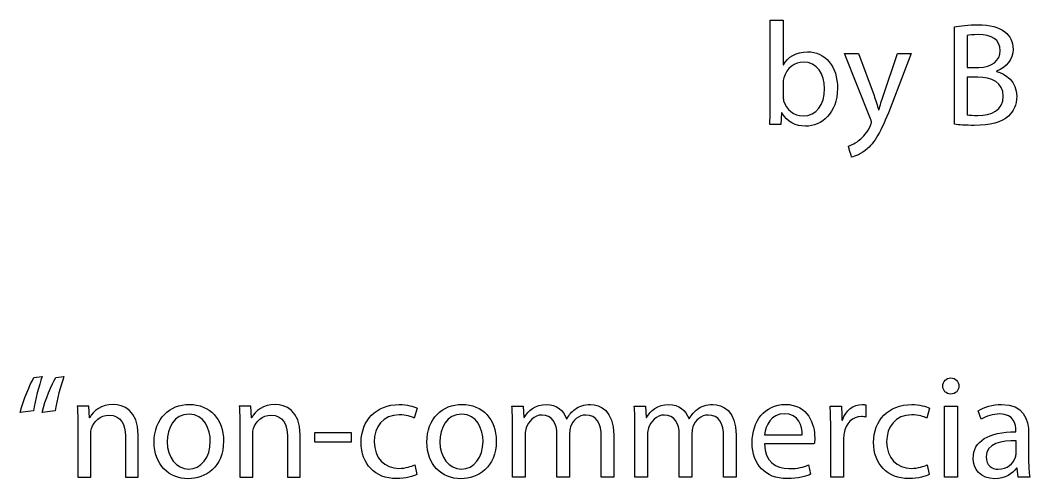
# Model space of a CAD drawing. Header units: millimetres. Extents: x -104 to 108, y -148 to 121.
# Drawn here: x -86.76 to -69.77, y -140.2 to -132.49 of the extents above; entities that cross this region are included whole.
import ezdxf

# ---------------------------------------------------------------- set-up
doc = ezdxf.new("R2010")
doc.units = ezdxf.units.MM
doc.header["$MEASUREMENT"] = 0
doc.layers.add('Capa 1', color=7, linetype='Continuous')

msp = doc.modelspace()

# ---------------------------------------------------------------- linework, layer by layer
at = {"layer": 'Capa 1', "color": 253}
for points, knots in [([(-73.9583, -134.2454), (-73.9583, -134.2454), (-73.9484, -134.0478), (-73.9484, -134.0478), (-73.9484, -134.0478), (-73.9484, -134.0478), (-73.941, -134.0478), (-73.941, -134.0478), (-73.941, -134.0478), (-73.8521, -134.2058), (-73.7138, -134.2725), (-73.5409, -134.2725), (-73.5409, -134.2725), (-73.2742, -134.2725), (-73.0051, -134.0601), (-73.0051, -133.6329), (-73.0051, -133.6329), (-73.0026, -133.2699), (-73.2125, -133.023), (-73.5088, -133.023), (-73.5088, -133.023), (-73.7014, -133.023), (-73.8397, -133.1094), (-73.9163, -133.2428), (-73.9163, -133.2428), (-73.9163, -133.2428), (-73.9212, -133.2427), (-73.9212, -133.2427), (-73.9212, -133.2427), (-73.9212, -133.2427), (-73.9212, -132.492), (-73.9212, -132.492), (-73.9212, -132.492), (-73.9212, -132.492), (-74.1361, -132.492), (-74.1361, -132.492), (-74.1361, -132.492), (-74.1361, -132.492), (-74.1361, -133.9367), (-74.1361, -133.9367), (-74.1361, -133.9367), (-74.1361, -134.0428), (-74.141, -134.1639), (-74.1459, -134.2454), (-74.1459, -134.2454), (-74.1459, -134.2454), (-73.9583, -134.2454), (-73.9583, -134.2454)], [0, 0, 0, 0, 0.0769231, 0.0769231, 0.0769231, 0.0769231, 0.1538462, 0.1538462, 0.1538462, 0.1538462, 0.2307692, 0.2307692, 0.2307692, 0.2307692, 0.3076923, 0.3076923, 0.3076923, 0.3076923, 0.3846154, 0.3846154, 0.3846154, 0.3846154, 0.4615385, 0.4615385, 0.4615385, 0.4615385, 0.5384615, 0.5384615, 0.5384615, 0.5384615, 0.6153846, 0.6153846, 0.6153846, 0.6153846, 0.6923077, 0.6923077, 0.6923077, 0.6923077, 0.7692308, 0.7692308, 0.7692308, 0.7692308, 0.8461538, 0.8461538, 0.8461538, 0.8461539, 1, 1, 1, 1]), ([(-71.0369, -134.2404), (-70.9653, -134.2503), (-70.8517, -134.2602), (-70.7035, -134.2602), (-70.7035, -134.2602), (-70.4319, -134.2602), (-70.2442, -134.2108), (-70.1282, -134.1046), (-70.1282, -134.1046), (-70.0442, -134.0231), (-69.9874, -133.9144), (-69.9874, -133.7712), (-69.9874, -133.7712), (-69.9874, -133.5243), (-70.1726, -133.3934), (-70.3307, -133.3539), (-70.3307, -133.3539), (-70.3307, -133.3539), (-70.3306, -133.3489), (-70.3306, -133.3489), (-70.3306, -133.3489), (-70.1553, -133.2847), (-70.0491, -133.144), (-70.0491, -132.9835), (-70.0491, -132.9835), (-70.0491, -132.8526), (-70.101, -132.7538), (-70.1874, -132.6896), (-70.1874, -132.6896), (-70.2911, -132.6056), (-70.4294, -132.5686), (-70.6443, -132.5686), (-70.6443, -132.5686), (-70.7949, -132.5686), (-70.9431, -132.5834), (-71.0369, -132.6032), (-71.0369, -132.6032), (-71.0369, -132.6032), (-71.0369, -134.2404), (-71.0369, -134.2404)], [0, 0, 0, 0, 0.0909091, 0.0909091, 0.0909091, 0.0909091, 0.1818182, 0.1818182, 0.1818182, 0.1818182, 0.2727273, 0.2727273, 0.2727273, 0.2727273, 0.3636364, 0.3636364, 0.3636364, 0.3636364, 0.4545455, 0.4545455, 0.4545455, 0.4545455, 0.5454545, 0.5454545, 0.5454545, 0.5454546, 0.6363636, 0.6363636, 0.6363636, 0.6363636, 0.7272727, 0.7272727, 0.7272727, 0.7272727, 0.8181818, 0.8181818, 0.8181818, 0.8181818, 1, 1, 1, 1]), ([(-70.8221, -132.7489), (-70.7875, -132.7415), (-70.7307, -132.7341), (-70.6319, -132.7341), (-70.6319, -132.7341), (-70.4146, -132.7341), (-70.2664, -132.8106), (-70.2664, -133.0057), (-70.2664, -133.0057), (-70.2664, -133.1662), (-70.3998, -133.2847), (-70.627, -133.2847), (-70.627, -133.2847), (-70.627, -133.2847), (-70.8221, -133.2847), (-70.8221, -133.2847), (-70.8221, -133.2847), (-70.8221, -133.2847), (-70.8221, -132.7489), (-70.8221, -132.7489)], [0, 0, 0, 0, 0.1666667, 0.1666667, 0.1666667, 0.1666667, 0.3333333, 0.3333333, 0.3333333, 0.3333333, 0.5, 0.5, 0.5, 0.5, 0.6666667, 0.6666667, 0.6666667, 0.6666667, 1, 1, 1, 1]), ([(-72.889, -133.0501), (-72.889, -133.0501), (-72.447, -134.1515), (-72.447, -134.1515), (-72.447, -134.1515), (-72.4371, -134.1787), (-72.4321, -134.196), (-72.4321, -134.2083), (-72.4321, -134.2083), (-72.4321, -134.2206), (-72.4396, -134.2379), (-72.4494, -134.2602), (-72.4494, -134.2602), (-72.4988, -134.3713), (-72.5729, -134.4552), (-72.6322, -134.5022), (-72.6322, -134.5022), (-72.6964, -134.5565), (-72.768, -134.5911), (-72.8223, -134.6084), (-72.8223, -134.6084), (-72.8223, -134.6084), (-72.768, -134.7911), (-72.768, -134.7911), (-72.768, -134.7911), (-72.7137, -134.7812), (-72.6075, -134.7442), (-72.5013, -134.6503), (-72.5013, -134.6503), (-72.3531, -134.5219), (-72.2469, -134.312), (-72.0914, -133.9021), (-72.0914, -133.9021), (-72.0914, -133.9021), (-71.7654, -133.0501), (-71.7654, -133.0501), (-71.7654, -133.0501), (-71.7654, -133.0501), (-71.995, -133.0501), (-71.995, -133.0501), (-71.995, -133.0501), (-71.995, -133.0501), (-72.2321, -133.7515), (-72.2321, -133.7515), (-72.2321, -133.7515), (-72.2617, -133.8379), (-72.2865, -133.9293), (-72.3087, -134.0009), (-72.3087, -134.0009), (-72.3087, -134.0009), (-72.3136, -134.0009), (-72.3136, -134.0009), (-72.3136, -134.0009), (-72.3333, -133.9293), (-72.363, -133.8354), (-72.3902, -133.7564), (-72.3902, -133.7564), (-72.3902, -133.7564), (-72.6519, -133.0501), (-72.6519, -133.0501), (-72.6519, -133.0501), (-72.6519, -133.0501), (-72.889, -133.0501), (-72.889, -133.0501)], [0, 0, 0, 0, 0.0588235, 0.0588235, 0.0588235, 0.0588235, 0.1176471, 0.1176471, 0.1176471, 0.1176471, 0.1764706, 0.1764706, 0.1764706, 0.1764706, 0.2352941, 0.2352941, 0.2352941, 0.2352941, 0.2941176, 0.2941176, 0.2941176, 0.2941177, 0.3529412, 0.3529412, 0.3529412, 0.3529412, 0.4117647, 0.4117647, 0.4117647, 0.4117647, 0.4705882, 0.4705882, 0.4705882, 0.4705882, 0.5294118, 0.5294118, 0.5294118, 0.5294118, 0.5882353, 0.5882353, 0.5882353, 0.5882353, 0.6470588, 0.6470588, 0.6470588, 0.6470588, 0.7058824, 0.7058824, 0.7058824, 0.7058824, 0.7647059, 0.7647059, 0.7647059, 0.7647059, 0.8235294, 0.8235294, 0.8235294, 0.8235294, 0.8823529, 0.8823529, 0.8823529, 0.882353, 1, 1, 1, 1]), ([(-73.9212, -133.5514), (-73.9212, -133.5169), (-73.9138, -133.4872), (-73.9089, -133.4625), (-73.9089, -133.4625), (-73.8644, -133.2971), (-73.7261, -133.1958), (-73.578, -133.1958), (-73.578, -133.1958), (-73.3458, -133.1958), (-73.2224, -133.4008), (-73.2224, -133.6403), (-73.2224, -133.6403), (-73.2223, -133.9144), (-73.3582, -134.0996), (-73.5854, -134.0996), (-73.5854, -134.0996), (-73.7434, -134.0996), (-73.8694, -133.9959), (-73.9113, -133.8453), (-73.9113, -133.8453), (-73.9163, -133.8206), (-73.9212, -133.7934), (-73.9212, -133.7663), (-73.9212, -133.7663), (-73.9212, -133.7663), (-73.9212, -133.5514), (-73.9212, -133.5514)], [0, 0, 0, 0, 0.125, 0.125, 0.125, 0.125, 0.25, 0.25, 0.25, 0.25, 0.375, 0.375, 0.375, 0.375, 0.5, 0.5, 0.5, 0.5, 0.625, 0.625, 0.625, 0.625, 0.75, 0.75, 0.75, 0.75, 1, 1, 1, 1]), ([(-70.8221, -133.4477), (-70.8221, -133.4477), (-70.6443, -133.4477), (-70.6443, -133.4477), (-70.6443, -133.4477), (-70.4097, -133.4477), (-70.2146, -133.5416), (-70.2146, -133.7688), (-70.2146, -133.7688), (-70.2146, -134.0107), (-70.4196, -134.0922), (-70.6418, -134.0922), (-70.6418, -134.0922), (-70.7183, -134.0922), (-70.7801, -134.0898), (-70.8221, -134.0824), (-70.8221, -134.0824), (-70.8221, -134.0824), (-70.8221, -133.4477), (-70.8221, -133.4477)], [0, 0, 0, 0, 0.1666667, 0.1666667, 0.1666667, 0.1666667, 0.3333333, 0.3333333, 0.3333333, 0.3333333, 0.5, 0.5, 0.5, 0.5, 0.6666667, 0.6666667, 0.6666667, 0.6666667, 1, 1, 1, 1]), ([(-86.5376, -139.0583), (-86.5104, -138.8805), (-86.4462, -138.6261), (-86.3919, -138.4804), (-86.3919, -138.4804), (-86.3919, -138.4804), (-86.5302, -138.4953), (-86.5302, -138.4953), (-86.5302, -138.4953), (-86.5993, -138.6088), (-86.7055, -138.8756), (-86.7623, -139.083), (-86.7623, -139.083), (-86.7623, -139.083), (-86.5376, -139.0583), (-86.5376, -139.0583)], [0, 0, 0, 0, 0.2, 0.2, 0.2, 0.2, 0.4, 0.4, 0.4, 0.4, 0.6, 0.6, 0.6, 0.6, 1, 1, 1, 1]), ([(-86.1721, -139.0583), (-86.145, -138.8805), (-86.0808, -138.6261), (-86.0264, -138.4804), (-86.0264, -138.4804), (-86.0264, -138.4804), (-86.1647, -138.4953), (-86.1647, -138.4953), (-86.1647, -138.4953), (-86.2314, -138.6088), (-86.3401, -138.8756), (-86.3944, -139.083), (-86.3944, -139.083), (-86.3944, -139.083), (-86.1721, -139.0583), (-86.1721, -139.0583)], [0, 0, 0, 0, 0.2, 0.2, 0.2, 0.2, 0.4, 0.4, 0.4, 0.4, 0.6, 0.6, 0.6, 0.6, 1, 1, 1, 1]), ([(-71.0963, -138.5051), (-71.1753, -138.5051), (-71.2321, -138.5644), (-71.2321, -138.641), (-71.2321, -138.641), (-71.2321, -138.715), (-71.1778, -138.7743), (-71.1012, -138.7743), (-71.1012, -138.7743), (-71.0148, -138.7743), (-70.9605, -138.715), (-70.9629, -138.641), (-70.9629, -138.641), (-70.9629, -138.5644), (-71.0148, -138.5051), (-71.0963, -138.5051)], [0, 0, 0, 0, 0.2, 0.2, 0.2, 0.2, 0.4, 0.4, 0.4, 0.4, 0.6, 0.6, 0.6, 0.6, 1, 1, 1, 1]), ([(-85.7918, -140.172), (-85.7918, -140.172), (-85.7918, -139.3003), (-85.7918, -139.3003), (-85.7918, -139.3003), (-85.7918, -139.1768), (-85.7943, -139.0756), (-85.8017, -138.9768), (-85.8017, -138.9768), (-85.8017, -138.9768), (-85.6091, -138.9768), (-85.6091, -138.9768), (-85.6091, -138.9768), (-85.6091, -138.9768), (-85.5967, -139.1744), (-85.5967, -139.1744), (-85.5967, -139.1744), (-85.5967, -139.1744), (-85.5918, -139.1744), (-85.5918, -139.1744), (-85.5918, -139.1744), (-85.5326, -139.0608), (-85.3943, -138.9496), (-85.1967, -138.9496), (-85.1967, -138.9496), (-85.0313, -138.9496), (-84.7744, -139.0484), (-84.7744, -139.4583), (-84.7744, -139.4583), (-84.7744, -139.4583), (-84.7744, -140.172), (-84.7744, -140.172), (-84.7744, -140.172), (-84.7744, -140.172), (-84.9917, -140.172), (-84.9917, -140.172), (-84.9917, -140.172), (-84.9917, -140.172), (-84.9917, -139.483), (-84.9917, -139.483), (-84.9917, -139.483), (-84.9917, -139.2904), (-85.0633, -139.1299), (-85.2683, -139.1299), (-85.2683, -139.1299), (-85.4115, -139.1299), (-85.5227, -139.2311), (-85.5597, -139.3522), (-85.5597, -139.3522), (-85.5696, -139.3793), (-85.5745, -139.4164), (-85.5745, -139.4534), (-85.5745, -139.4534), (-85.5745, -139.4534), (-85.5745, -140.172), (-85.5745, -140.172), (-85.5745, -140.172), (-85.5745, -140.172), (-85.7918, -140.172), (-85.7918, -140.172)], [0, 0, 0, 0, 0.125, 0.125, 0.125, 0.125, 0.1875, 0.1875, 0.1875, 0.1875, 0.25, 0.25, 0.25, 0.25, 0.3125, 0.3125, 0.3125, 0.3125, 0.375, 0.375, 0.375, 0.375, 0.4375, 0.4375, 0.4375, 0.4375, 0.5, 0.5, 0.5, 0.5, 0.5625, 0.5625, 0.5625, 0.5625, 0.625, 0.625, 0.625, 0.625, 0.6875, 0.6875, 0.6875, 0.6875, 0.75, 0.75, 0.75, 0.75, 0.8125, 0.8125, 0.8125, 0.8125, 0.875, 0.875, 0.875, 0.875, 0.9375, 0.9375, 0.9375, 0.9375, 1, 1, 1, 1]), ([(-83.9151, -138.9496), (-84.246, -138.9496), (-84.5077, -139.1842), (-84.5077, -139.5843), (-84.5077, -139.5843), (-84.5077, -139.9621), (-84.2583, -140.1992), (-83.9348, -140.1992), (-83.9348, -140.1992), (-83.6459, -140.1992), (-83.3397, -140.0066), (-83.3397, -139.5645), (-83.3397, -139.5645), (-83.3397, -139.199), (-83.5718, -138.9496), (-83.9151, -138.9496), (-83.9151, -138.9496), (-83.9151, -138.9496), (-83.9151, -138.9496), (-83.9151, -138.9496)], [0, 0, 0, 0, 0.1666667, 0.1666667, 0.1666667, 0.1666667, 0.3333333, 0.3333333, 0.3333333, 0.3333333, 0.5, 0.5, 0.5, 0.5, 0.6666667, 0.6666667, 0.6666667, 0.6666667, 1, 1, 1, 1]), ([(-83.0656, -140.172), (-83.0656, -140.172), (-83.0656, -139.3003), (-83.0656, -139.3003), (-83.0656, -139.3003), (-83.0656, -139.1768), (-83.068, -139.0756), (-83.0755, -138.9768), (-83.0755, -138.9768), (-83.0755, -138.9768), (-82.8828, -138.9768), (-82.8828, -138.9768), (-82.8828, -138.9768), (-82.8828, -138.9768), (-82.8705, -139.1744), (-82.8705, -139.1744), (-82.8705, -139.1744), (-82.8705, -139.1744), (-82.8656, -139.1744), (-82.8656, -139.1744), (-82.8656, -139.1744), (-82.8063, -139.0608), (-82.668, -138.9496), (-82.4704, -138.9496), (-82.4704, -138.9496), (-82.305, -138.9496), (-82.0482, -139.0484), (-82.0482, -139.4583), (-82.0482, -139.4583), (-82.0482, -139.4583), (-82.0482, -140.172), (-82.0482, -140.172), (-82.0482, -140.172), (-82.0482, -140.172), (-82.2655, -140.172), (-82.2655, -140.172), (-82.2655, -140.172), (-82.2655, -140.172), (-82.2655, -139.483), (-82.2655, -139.483), (-82.2655, -139.483), (-82.2655, -139.2904), (-82.3371, -139.1299), (-82.5421, -139.1299), (-82.5421, -139.1299), (-82.6853, -139.1299), (-82.7964, -139.2311), (-82.8334, -139.3522), (-82.8334, -139.3522), (-82.8433, -139.3793), (-82.8483, -139.4164), (-82.8483, -139.4534), (-82.8483, -139.4534), (-82.8483, -139.4534), (-82.8483, -140.172), (-82.8483, -140.172), (-82.8483, -140.172), (-82.8483, -140.172), (-83.0656, -140.172), (-83.0656, -140.172)], [0, 0, 0, 0, 0.125, 0.125, 0.125, 0.125, 0.1875, 0.1875, 0.1875, 0.1875, 0.25, 0.25, 0.25, 0.25, 0.3125, 0.3125, 0.3125, 0.3125, 0.375, 0.375, 0.375, 0.375, 0.4375, 0.4375, 0.4375, 0.4375, 0.5, 0.5, 0.5, 0.5, 0.5625, 0.5625, 0.5625, 0.5625, 0.625, 0.625, 0.625, 0.625, 0.6875, 0.6875, 0.6875, 0.6875, 0.75, 0.75, 0.75, 0.75, 0.8125, 0.8125, 0.8125, 0.8125, 0.875, 0.875, 0.875, 0.875, 0.9375, 0.9375, 0.9375, 0.9375, 1, 1, 1, 1]), ([(-80.122, -139.9646), (-80.1837, -139.9917), (-80.2652, -140.0238), (-80.3887, -140.0238), (-80.3887, -140.0238), (-80.6258, -140.0238), (-80.8036, -139.8535), (-80.8036, -139.5769), (-80.8036, -139.5769), (-80.8036, -139.3275), (-80.6554, -139.125), (-80.3813, -139.125), (-80.3813, -139.125), (-80.2627, -139.125), (-80.1813, -139.1521), (-80.1294, -139.1818), (-80.1294, -139.1818), (-80.1294, -139.1818), (-80.08, -139.0138), (-80.08, -139.0138), (-80.08, -139.0138), (-80.1393, -138.9842), (-80.2529, -138.9521), (-80.3813, -138.9521), (-80.3813, -138.9521), (-80.7715, -138.9521), (-81.0233, -139.2188), (-81.0233, -139.5868), (-81.0233, -139.5868), (-81.0233, -139.9522), (-80.7887, -140.1967), (-80.4282, -140.1967), (-80.4282, -140.1967), (-80.2677, -140.1967), (-80.1418, -140.1572), (-80.085, -140.1276), (-80.085, -140.1276), (-80.085, -140.1276), (-80.122, -139.9646), (-80.122, -139.9646)], [0, 0, 0, 0, 0.0909091, 0.0909091, 0.0909091, 0.0909091, 0.1818182, 0.1818182, 0.1818182, 0.1818182, 0.2727273, 0.2727273, 0.2727273, 0.2727273, 0.3636364, 0.3636364, 0.3636364, 0.3636364, 0.4545455, 0.4545455, 0.4545455, 0.4545455, 0.5454545, 0.5454545, 0.5454545, 0.5454546, 0.6363636, 0.6363636, 0.6363636, 0.6363636, 0.7272727, 0.7272727, 0.7272727, 0.7272727, 0.8181818, 0.8181818, 0.8181818, 0.8181818, 1, 1, 1, 1]), ([(-79.3246, -138.9496), (-79.6555, -138.9496), (-79.9173, -139.1842), (-79.9173, -139.5843), (-79.9173, -139.5843), (-79.9172, -139.9621), (-79.6678, -140.1992), (-79.3443, -140.1992), (-79.3443, -140.1992), (-79.0554, -140.1992), (-78.7492, -140.0066), (-78.7492, -139.5645), (-78.7492, -139.5645), (-78.7492, -139.199), (-78.9813, -138.9496), (-79.3246, -138.9496), (-79.3246, -138.9496), (-79.3246, -138.9496), (-79.3246, -138.9496), (-79.3246, -138.9496)], [0, 0, 0, 0, 0.1666667, 0.1666667, 0.1666667, 0.1666667, 0.3333333, 0.3333333, 0.3333333, 0.3333333, 0.5, 0.5, 0.5, 0.5, 0.6666667, 0.6666667, 0.6666667, 0.6666667, 1, 1, 1, 1]), ([(-78.475, -140.172), (-78.475, -140.172), (-78.2626, -140.172), (-78.2626, -140.172), (-78.2626, -140.172), (-78.2626, -140.172), (-78.2626, -139.4509), (-78.2626, -139.4509), (-78.2626, -139.4509), (-78.2626, -139.4139), (-78.2577, -139.3768), (-78.2453, -139.3447), (-78.2453, -139.3447), (-78.2108, -139.2361), (-78.112, -139.1274), (-77.9762, -139.1274), (-77.9762, -139.1274), (-77.8107, -139.1274), (-77.7268, -139.2657), (-77.7268, -139.4559), (-77.7268, -139.4559), (-77.7268, -139.4559), (-77.7268, -140.172), (-77.7268, -140.172), (-77.7268, -140.172), (-77.7268, -140.172), (-77.5144, -140.172), (-77.5144, -140.172), (-77.5144, -140.172), (-77.5144, -140.172), (-77.5144, -139.4336), (-77.5144, -139.4336), (-77.5144, -139.4336), (-77.5144, -139.3941), (-77.507, -139.3546), (-77.4971, -139.325), (-77.4971, -139.325), (-77.4601, -139.2188), (-77.3637, -139.1274), (-77.2403, -139.1274), (-77.2403, -139.1274), (-77.0649, -139.1274), (-76.981, -139.2657), (-76.981, -139.4954), (-76.981, -139.4954), (-76.981, -139.4954), (-76.981, -140.172), (-76.981, -140.172), (-76.981, -140.172), (-76.981, -140.172), (-76.7686, -140.172), (-76.7686, -140.172), (-76.7686, -140.172), (-76.7686, -140.172), (-76.7686, -139.4682), (-76.7686, -139.4682), (-76.7686, -139.4682), (-76.7686, -139.0533), (-77.0032, -138.9496), (-77.1613, -138.9496), (-77.1613, -138.9496), (-77.2748, -138.9496), (-77.3539, -138.9793), (-77.4255, -139.0336), (-77.4255, -139.0336), (-77.4749, -139.0706), (-77.5218, -139.1225), (-77.5588, -139.1892), (-77.5588, -139.1892), (-77.5588, -139.1892), (-77.5638, -139.1892), (-77.5638, -139.1892), (-77.5638, -139.1892), (-77.6156, -139.0484), (-77.7391, -138.9496), (-77.9021, -138.9496), (-77.9021, -138.9496), (-78.0996, -138.9496), (-78.2108, -139.0558), (-78.2774, -139.1694), (-78.2774, -139.1694), (-78.2774, -139.1694), (-78.2848, -139.1694), (-78.2848, -139.1694), (-78.2848, -139.1694), (-78.2848, -139.1694), (-78.2947, -138.9768), (-78.2947, -138.9768), (-78.2947, -138.9768), (-78.2947, -138.9768), (-78.4849, -138.9768), (-78.4849, -138.9768), (-78.4849, -138.9768), (-78.4775, -139.0756), (-78.475, -139.1768), (-78.475, -139.3003), (-78.475, -139.3003), (-78.475, -139.3003), (-78.475, -140.172), (-78.475, -140.172)], [0, 0, 0, 0, 0.0384615, 0.0384615, 0.0384615, 0.0384615, 0.0769231, 0.0769231, 0.0769231, 0.0769231, 0.1153846, 0.1153846, 0.1153846, 0.1153846, 0.1538462, 0.1538462, 0.1538462, 0.1538462, 0.1923077, 0.1923077, 0.1923077, 0.1923077, 0.2307692, 0.2307692, 0.2307692, 0.2307692, 0.2692308, 0.2692308, 0.2692308, 0.2692308, 0.3076923, 0.3076923, 0.3076923, 0.3076923, 0.3461538, 0.3461538, 0.3461538, 0.3461539, 0.3846154, 0.3846154, 0.3846154, 0.3846154, 0.4230769, 0.4230769, 0.4230769, 0.4230769, 0.4615385, 0.4615385, 0.4615385, 0.4615385, 0.5, 0.5, 0.5, 0.5, 0.5384615, 0.5384615, 0.5384615, 0.5384615, 0.5769231, 0.5769231, 0.5769231, 0.5769231, 0.6153846, 0.6153846, 0.6153846, 0.6153846, 0.6538462, 0.6538462, 0.6538462, 0.6538462, 0.6923077, 0.6923077, 0.6923077, 0.6923077, 0.7307692, 0.7307692, 0.7307692, 0.7307692, 0.7692308, 0.7692308, 0.7692308, 0.7692308, 0.8076923, 0.8076923, 0.8076923, 0.8076923, 0.8461538, 0.8461538, 0.8461538, 0.8461539, 0.8846154, 0.8846154, 0.8846154, 0.8846154, 0.9230769, 0.9230769, 0.9230769, 0.9230769, 1, 1, 1, 1]), ([(-76.4155, -140.172), (-76.4155, -140.172), (-76.2031, -140.172), (-76.2031, -140.172), (-76.2031, -140.172), (-76.2031, -140.172), (-76.2031, -139.4509), (-76.2031, -139.4509), (-76.2031, -139.4509), (-76.2031, -139.4139), (-76.1982, -139.3768), (-76.1859, -139.3447), (-76.1859, -139.3447), (-76.1513, -139.2361), (-76.0525, -139.1274), (-75.9167, -139.1274), (-75.9167, -139.1274), (-75.7512, -139.1274), (-75.6673, -139.2657), (-75.6673, -139.4559), (-75.6673, -139.4559), (-75.6673, -139.4559), (-75.6673, -140.172), (-75.6673, -140.172), (-75.6673, -140.172), (-75.6673, -140.172), (-75.4549, -140.172), (-75.4549, -140.172), (-75.4549, -140.172), (-75.4549, -140.172), (-75.4549, -139.4336), (-75.4549, -139.4336), (-75.4549, -139.4336), (-75.4549, -139.3941), (-75.4475, -139.3546), (-75.4376, -139.325), (-75.4376, -139.325), (-75.4006, -139.2188), (-75.3043, -139.1274), (-75.1808, -139.1274), (-75.1808, -139.1274), (-75.0055, -139.1274), (-74.9215, -139.2657), (-74.9215, -139.4954), (-74.9215, -139.4954), (-74.9215, -139.4954), (-74.9215, -140.172), (-74.9215, -140.172), (-74.9215, -140.172), (-74.9215, -140.172), (-74.7091, -140.172), (-74.7091, -140.172), (-74.7091, -140.172), (-74.7091, -140.172), (-74.7091, -139.4682), (-74.7091, -139.4682), (-74.7091, -139.4682), (-74.7091, -139.0533), (-74.9437, -138.9496), (-75.1018, -138.9496), (-75.1018, -138.9496), (-75.2154, -138.9496), (-75.2944, -138.9793), (-75.366, -139.0336), (-75.366, -139.0336), (-75.4154, -139.0706), (-75.4623, -139.1225), (-75.4994, -139.1892), (-75.4994, -139.1892), (-75.4994, -139.1892), (-75.5043, -139.1892), (-75.5043, -139.1892), (-75.5043, -139.1892), (-75.5561, -139.0484), (-75.6796, -138.9496), (-75.8426, -138.9496), (-75.8426, -138.9496), (-76.0402, -138.9496), (-76.1513, -139.0558), (-76.218, -139.1694), (-76.218, -139.1694), (-76.218, -139.1694), (-76.2254, -139.1694), (-76.2254, -139.1694), (-76.2254, -139.1694), (-76.2254, -139.1694), (-76.2352, -138.9768), (-76.2352, -138.9768), (-76.2352, -138.9768), (-76.2352, -138.9768), (-76.4254, -138.9768), (-76.4254, -138.9768), (-76.4254, -138.9768), (-76.418, -139.0756), (-76.4155, -139.1768), (-76.4155, -139.3003), (-76.4155, -139.3003), (-76.4155, -139.3003), (-76.4155, -140.172), (-76.4155, -140.172)], [0, 0, 0, 0, 0.0384615, 0.0384615, 0.0384615, 0.0384615, 0.0769231, 0.0769231, 0.0769231, 0.0769231, 0.1153846, 0.1153846, 0.1153846, 0.1153846, 0.1538462, 0.1538462, 0.1538462, 0.1538462, 0.1923077, 0.1923077, 0.1923077, 0.1923077, 0.2307692, 0.2307692, 0.2307692, 0.2307692, 0.2692308, 0.2692308, 0.2692308, 0.2692308, 0.3076923, 0.3076923, 0.3076923, 0.3076923, 0.3461538, 0.3461538, 0.3461538, 0.3461539, 0.3846154, 0.3846154, 0.3846154, 0.3846154, 0.4230769, 0.4230769, 0.4230769, 0.4230769, 0.4615385, 0.4615385, 0.4615385, 0.4615385, 0.5, 0.5, 0.5, 0.5, 0.5384615, 0.5384615, 0.5384615, 0.5384615, 0.5769231, 0.5769231, 0.5769231, 0.5769231, 0.6153846, 0.6153846, 0.6153846, 0.6153846, 0.6538462, 0.6538462, 0.6538462, 0.6538462, 0.6923077, 0.6923077, 0.6923077, 0.6923077, 0.7307692, 0.7307692, 0.7307692, 0.7307692, 0.7692308, 0.7692308, 0.7692308, 0.7692308, 0.8076923, 0.8076923, 0.8076923, 0.8076923, 0.8461538, 0.8461538, 0.8461538, 0.8461539, 0.8846154, 0.8846154, 0.8846154, 0.8846154, 0.9230769, 0.9230769, 0.9230769, 0.9230769, 1, 1, 1, 1]), ([(-73.3954, -139.6139), (-73.3929, -139.5917), (-73.388, -139.5571), (-73.388, -139.5127), (-73.388, -139.5127), (-73.388, -139.2929), (-73.4917, -138.9496), (-73.8819, -138.9496), (-73.8819, -138.9496), (-74.2301, -138.9496), (-74.4425, -139.2336), (-74.4425, -139.5942), (-74.4425, -139.5942), (-74.4424, -139.9547), (-74.2227, -140.1967), (-73.8547, -140.1967), (-73.8547, -140.1967), (-73.6646, -140.1967), (-73.5337, -140.1572), (-73.4572, -140.1226), (-73.4572, -140.1226), (-73.4572, -140.1226), (-73.4942, -139.967), (-73.4942, -139.967), (-73.4942, -139.967), (-73.5757, -140.0016), (-73.6695, -140.0288), (-73.8251, -140.0288), (-73.8251, -140.0288), (-74.0424, -140.0288), (-74.2301, -139.9078), (-74.235, -139.6139), (-74.235, -139.6139), (-74.235, -139.6139), (-73.3954, -139.6139), (-73.3954, -139.6139)], [0, 0, 0, 0, 0.1, 0.1, 0.1, 0.1, 0.2, 0.2, 0.2, 0.2, 0.3, 0.3, 0.3, 0.3, 0.4, 0.4, 0.4, 0.4, 0.5, 0.5, 0.5, 0.5, 0.6, 0.6, 0.6, 0.6, 0.7, 0.7, 0.7, 0.7, 0.8, 0.8, 0.8, 0.8, 1, 1, 1, 1]), ([(-73.1187, -140.172), (-73.1187, -140.172), (-72.9039, -140.172), (-72.9039, -140.172), (-72.9039, -140.172), (-72.9039, -140.172), (-72.9039, -139.5349), (-72.9039, -139.5349), (-72.9039, -139.5349), (-72.9039, -139.4978), (-72.8989, -139.4633), (-72.894, -139.4336), (-72.894, -139.4336), (-72.8644, -139.2707), (-72.7557, -139.1546), (-72.6026, -139.1546), (-72.6026, -139.1546), (-72.573, -139.1546), (-72.5507, -139.1571), (-72.5285, -139.162), (-72.5285, -139.162), (-72.5285, -139.162), (-72.5285, -138.957), (-72.5285, -138.957), (-72.5285, -138.957), (-72.5483, -138.9521), (-72.5656, -138.9496), (-72.5903, -138.9496), (-72.5903, -138.9496), (-72.736, -138.9496), (-72.8668, -139.0509), (-72.9212, -139.2114), (-72.9212, -139.2114), (-72.9212, -139.2114), (-72.931, -139.2114), (-72.931, -139.2114), (-72.931, -139.2114), (-72.931, -139.2114), (-72.9384, -138.9768), (-72.9384, -138.9768), (-72.9384, -138.9768), (-72.9384, -138.9768), (-73.1286, -138.9768), (-73.1286, -138.9768), (-73.1286, -138.9768), (-73.1212, -139.0879), (-73.1187, -139.2089), (-73.1187, -139.3497), (-73.1187, -139.3497), (-73.1187, -139.3497), (-73.1187, -140.172), (-73.1187, -140.172)], [0, 0, 0, 0, 0.0714286, 0.0714286, 0.0714286, 0.0714286, 0.1428571, 0.1428571, 0.1428571, 0.1428572, 0.2142857, 0.2142857, 0.2142857, 0.2142857, 0.2857143, 0.2857143, 0.2857143, 0.2857143, 0.3571429, 0.3571429, 0.3571429, 0.3571429, 0.4285714, 0.4285714, 0.4285714, 0.4285714, 0.5, 0.5, 0.5, 0.5, 0.5714286, 0.5714286, 0.5714286, 0.5714286, 0.6428571, 0.6428571, 0.6428571, 0.6428572, 0.7142857, 0.7142857, 0.7142857, 0.7142857, 0.7857143, 0.7857143, 0.7857143, 0.7857143, 0.8571429, 0.8571429, 0.8571429, 0.8571429, 1, 1, 1, 1]), ([(-71.4964, -139.9646), (-71.5582, -139.9917), (-71.6397, -140.0238), (-71.7631, -140.0238), (-71.7631, -140.0238), (-72.0002, -140.0238), (-72.178, -139.8535), (-72.178, -139.5769), (-72.178, -139.5769), (-72.178, -139.3275), (-72.0298, -139.125), (-71.7557, -139.125), (-71.7557, -139.125), (-71.6372, -139.125), (-71.5557, -139.1521), (-71.5038, -139.1818), (-71.5038, -139.1818), (-71.5038, -139.1818), (-71.4544, -139.0138), (-71.4544, -139.0138), (-71.4544, -139.0138), (-71.5137, -138.9842), (-71.6273, -138.9521), (-71.7557, -138.9521), (-71.7557, -138.9521), (-72.1459, -138.9521), (-72.3978, -139.2188), (-72.3978, -139.5868), (-72.3978, -139.5868), (-72.3978, -139.9522), (-72.1632, -140.1967), (-71.8026, -140.1967), (-71.8026, -140.1967), (-71.6421, -140.1967), (-71.5162, -140.1572), (-71.4594, -140.1276), (-71.4594, -140.1276), (-71.4594, -140.1276), (-71.4964, -139.9646), (-71.4964, -139.9646)], [0, 0, 0, 0, 0.0909091, 0.0909091, 0.0909091, 0.0909091, 0.1818182, 0.1818182, 0.1818182, 0.1818182, 0.2727273, 0.2727273, 0.2727273, 0.2727273, 0.3636364, 0.3636364, 0.3636364, 0.3636364, 0.4545455, 0.4545455, 0.4545455, 0.4545455, 0.5454545, 0.5454545, 0.5454545, 0.5454546, 0.6363636, 0.6363636, 0.6363636, 0.6363636, 0.7272727, 0.7272727, 0.7272727, 0.7272727, 0.8181818, 0.8181818, 0.8181818, 0.8181818, 1, 1, 1, 1]), ([(-70.9876, -140.172), (-70.9876, -140.172), (-70.9876, -138.9768), (-70.9876, -138.9768), (-70.9876, -138.9768), (-70.9876, -138.9768), (-71.2049, -138.9768), (-71.2049, -138.9768), (-71.2049, -138.9768), (-71.2049, -138.9768), (-71.2049, -140.172), (-71.2049, -140.172), (-71.2049, -140.172), (-71.2049, -140.172), (-70.9876, -140.172), (-70.9876, -140.172)], [0, 0, 0, 0, 0.2, 0.2, 0.2, 0.2, 0.4, 0.4, 0.4, 0.4, 0.6, 0.6, 0.6, 0.6, 1, 1, 1, 1]), ([(-69.7678, -140.172), (-69.7826, -140.0905), (-69.7876, -139.9893), (-69.7876, -139.8856), (-69.7876, -139.8856), (-69.7876, -139.8856), (-69.7876, -139.4386), (-69.7876, -139.4386), (-69.7876, -139.4386), (-69.7876, -139.199), (-69.8765, -138.9496), (-70.242, -138.9496), (-70.242, -138.9496), (-70.3926, -138.9496), (-70.5358, -138.9916), (-70.6346, -139.0558), (-70.6346, -139.0558), (-70.6346, -139.0558), (-70.5852, -139.199), (-70.5852, -139.199), (-70.5852, -139.199), (-70.5012, -139.1447), (-70.3852, -139.1101), (-70.2741, -139.1101), (-70.2741, -139.1101), (-70.0296, -139.1101), (-70.0024, -139.2879), (-70.0024, -139.3867), (-70.0024, -139.3867), (-70.0024, -139.3867), (-70.0024, -139.4114), (-70.0024, -139.4114), (-70.0024, -139.4114), (-70.4642, -139.4089), (-70.721, -139.567), (-70.721, -139.8559), (-70.721, -139.8559), (-70.721, -140.0288), (-70.5976, -140.1992), (-70.3556, -140.1992), (-70.3556, -140.1992), (-70.1852, -140.1992), (-70.0567, -140.1152), (-69.9901, -140.0214), (-69.9901, -140.0214), (-69.9901, -140.0214), (-69.9827, -140.0214), (-69.9827, -140.0214), (-69.9827, -140.0214), (-69.9827, -140.0214), (-69.9654, -140.172), (-69.9654, -140.172), (-69.9654, -140.172), (-69.9654, -140.172), (-69.7678, -140.172), (-69.7678, -140.172)], [0, 0, 0, 0, 0.0666667, 0.0666667, 0.0666667, 0.0666667, 0.1333333, 0.1333333, 0.1333333, 0.1333333, 0.2, 0.2, 0.2, 0.2, 0.2666667, 0.2666667, 0.2666667, 0.2666667, 0.3333333, 0.3333333, 0.3333333, 0.3333333, 0.4, 0.4, 0.4, 0.4, 0.4666667, 0.4666667, 0.4666667, 0.4666667, 0.5333333, 0.5333333, 0.5333333, 0.5333333, 0.6, 0.6, 0.6, 0.6, 0.6666667, 0.6666667, 0.6666667, 0.6666667, 0.7333333, 0.7333333, 0.7333333, 0.7333333, 0.8, 0.8, 0.8, 0.8, 0.8666667, 0.8666667, 0.8666667, 0.8666667, 1, 1, 1, 1]), ([(-83.92, -139.1126), (-83.6632, -139.1126), (-83.5619, -139.3694), (-83.5619, -139.5719), (-83.5619, -139.5719), (-83.5619, -139.8411), (-83.7175, -140.0362), (-83.9249, -140.0362), (-83.9249, -140.0362), (-84.1373, -140.0362), (-84.288, -139.8386), (-84.288, -139.5769), (-84.288, -139.5769), (-84.2879, -139.3497), (-84.1768, -139.1126), (-83.92, -139.1126), (-83.92, -139.1126), (-83.92, -139.1126), (-83.92, -139.1126), (-83.92, -139.1126)], [0, 0, 0, 0, 0.1666667, 0.1666667, 0.1666667, 0.1666667, 0.3333333, 0.3333333, 0.3333333, 0.3333333, 0.5, 0.5, 0.5, 0.5, 0.6666667, 0.6666667, 0.6666667, 0.6666667, 1, 1, 1, 1]), ([(-79.3295, -139.1126), (-79.0727, -139.1126), (-78.9715, -139.3694), (-78.9715, -139.5719), (-78.9715, -139.5719), (-78.9715, -139.8411), (-79.127, -140.0362), (-79.3345, -140.0362), (-79.3345, -140.0362), (-79.5468, -140.0362), (-79.6975, -139.8386), (-79.6975, -139.5769), (-79.6975, -139.5769), (-79.6975, -139.3497), (-79.5863, -139.1126), (-79.3295, -139.1126), (-79.3295, -139.1126), (-79.3295, -139.1126), (-79.3295, -139.1126), (-79.3295, -139.1126)], [0, 0, 0, 0, 0.1666667, 0.1666667, 0.1666667, 0.1666667, 0.3333333, 0.3333333, 0.3333333, 0.3333333, 0.5, 0.5, 0.5, 0.5, 0.6666667, 0.6666667, 0.6666667, 0.6666667, 1, 1, 1, 1]), ([(-74.2325, -139.4583), (-74.2153, -139.3077), (-74.119, -139.1052), (-73.8992, -139.1052), (-73.8992, -139.1052), (-73.6547, -139.1052), (-73.5954, -139.3201), (-73.5979, -139.4583), (-73.5979, -139.4583), (-73.5979, -139.4583), (-74.2325, -139.4583), (-74.2325, -139.4583)], [0, 0, 0, 0, 0.25, 0.25, 0.25, 0.25, 0.5, 0.5, 0.5, 0.5, 1, 1, 1, 1]), ([(-81.8012, -139.4238), (-81.8012, -139.4238), (-81.8012, -139.5843), (-81.8012, -139.5843), (-81.8012, -139.5843), (-81.8012, -139.5843), (-81.1913, -139.5843), (-81.1913, -139.5843), (-81.1913, -139.5843), (-81.1913, -139.5843), (-81.1913, -139.4238), (-81.1913, -139.4238), (-81.1913, -139.4238), (-81.1913, -139.4238), (-81.8012, -139.4238), (-81.8012, -139.4238)], [0, 0, 0, 0, 0.2, 0.2, 0.2, 0.2, 0.4, 0.4, 0.4, 0.4, 0.6, 0.6, 0.6, 0.6, 1, 1, 1, 1]), ([(-69.9975, -139.7695), (-69.9975, -139.7917), (-70.0024, -139.8164), (-70.0098, -139.8386), (-70.0098, -139.8386), (-70.0444, -139.9399), (-70.1432, -140.0387), (-70.2988, -140.0387), (-70.2988, -140.0387), (-70.4099, -140.0387), (-70.5037, -139.972), (-70.5037, -139.8312), (-70.5037, -139.8312), (-70.5037, -139.5991), (-70.2345, -139.5571), (-69.9975, -139.5621), (-69.9975, -139.5621), (-69.9975, -139.5621), (-69.9975, -139.7695), (-69.9975, -139.7695)], [0, 0, 0, 0, 0.1666667, 0.1666667, 0.1666667, 0.1666667, 0.3333333, 0.3333333, 0.3333333, 0.3333333, 0.5, 0.5, 0.5, 0.5, 0.6666667, 0.6666667, 0.6666667, 0.6666667, 1, 1, 1, 1])]:
    msp.add_open_spline(points, degree=3, knots=knots, dxfattribs=at)

doc.saveas('drawing.dxf')
